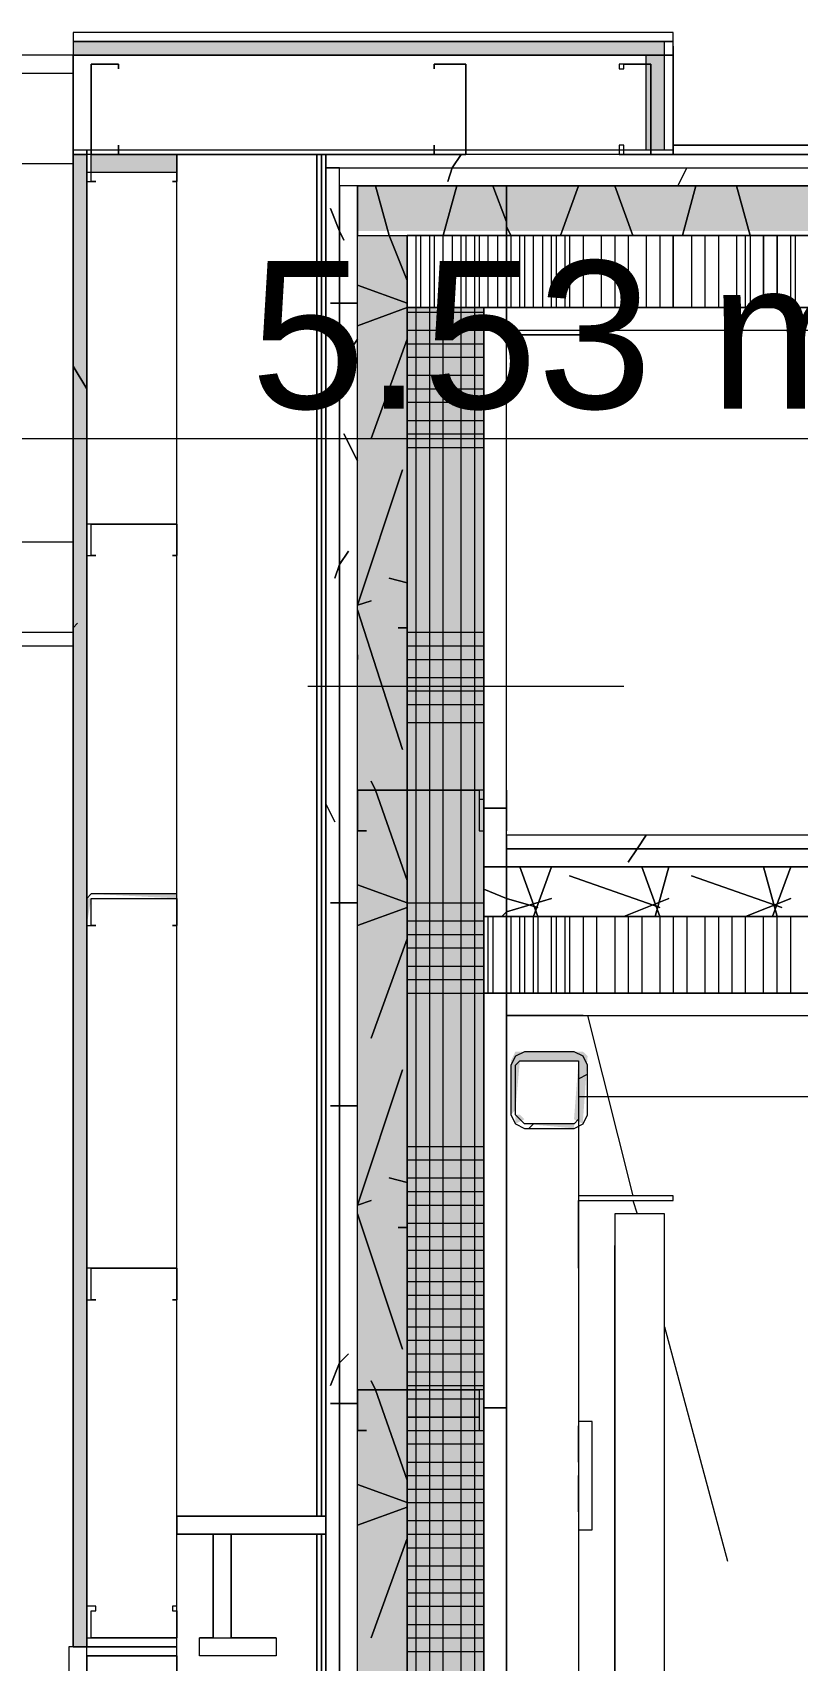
# Model space of a CAD drawing. Header units: metres. Extents: x -2 to 237, y -8 to 52.
# Drawn here: x 38.861 to 39.638, y 32.037 to 33.692 of the extents above; entities that cross this region are included whole.
import ezdxf

# ---------------------------------------------------------------- set-up
doc = ezdxf.new("R2010")
doc.units = ezdxf.units.M
doc.layers.add('HVAC - Ductos', color=5, linetype='Continuous', lineweight=0)
doc.layers.add('PDF2_Text', color=7, linetype='Continuous', lineweight=0)
doc.layers.add('PDF2_Geometry', color=7, linetype='Continuous', lineweight=0, true_color=0xaaaaaa)
doc.layers.add('PDF2_Solid Fills', color=7, linetype='Continuous', lineweight=0, true_color=0xffffff)
doc.styles.add('PDF Helvetica', font='')
doc.styles.get('PDF Helvetica').set_extended_font_data('Helvetica')

msp = doc.modelspace()

# ---------------------------------------------------------------- hatches: boundary and pattern name
at = {"layer": 'PDF2_Solid Fills', "lineweight": 0, "transparency": 33554559}
for points in [[(39.4846, 33.5731), (39.503, 33.5731), (39.503, 33.6832), (38.9022, 33.6832), (38.9022, 33.6694), (39.4846, 33.6694)], [(39.1911, 33.4905), (41.7503, 33.4905), (42.3535, 33.486), (42.3602, 33.486), (42.3602, 33.4905), (42.4107, 33.4905), (42.5105, 33.486), (42.5116, 33.486), (42.5116, 33.5364), (39.1911, 33.5364)], [(41.7503, 33.4905), (42.3535, 33.486), (42.3602, 33.486), (42.3602, 33.4905), (42.4107, 33.4905), (42.4152, 33.486), (42.4152, 33.486), (42.4152, 33.4905), (42.5116, 33.4905), (42.5116, 33.5364), (39.1911, 33.5364), (39.1911, 33.4905)], [(39.2415, 31.7936), (39.2415, 33.4859), (39.1911, 33.4859), (39.1911, 23.4604), (39.2415, 23.4604), (39.2415, 24.8454), (39.2324, 24.85), (39.2415, 24.85), (39.2415, 24.8959), (39.2324, 24.9005), (39.2415, 24.9005), (39.2415, 27.7164), (39.2324, 27.721), (39.2415, 27.721), (39.2415, 28.9318), (39.2324, 28.9364), (39.2415, 28.9364), (39.2415, 28.9776), (39.2324, 28.9776), (39.2278, 28.941), (39.2278, 28.9776), (39.2324, 28.9822), (39.2415, 28.9822), (39.2415, 30.4407), (39.2324, 30.4453), (39.2415, 30.4453), (39.2415, 30.4866), (39.2324, 30.4911), (39.2415, 30.4911), (39.2415, 31.7432), (39.2324, 31.7478), (39.2415, 31.7478), (39.2415, 31.7891), (39.2324, 31.7891), (39.2278, 31.7524), (39.2278, 31.7891), (39.2324, 31.7936)], [(39.2415, 31.7936), (39.2415, 33.4859), (39.1911, 33.4859), (39.1911, 23.4604), (39.2415, 23.4604), (39.2415, 24.8454), (39.2324, 24.85), (39.2415, 24.85), (39.2415, 24.8959), (39.2324, 24.9005), (39.2415, 24.9005), (39.2415, 27.7164), (39.2324, 27.721), (39.2415, 27.721), (39.2415, 28.9318), (39.2324, 28.9364), (39.2415, 28.9364), (39.2415, 28.9776), (39.2324, 28.9776), (39.2278, 28.941), (39.2278, 28.9776), (39.2324, 28.9822), (39.2415, 28.9822), (39.2415, 30.4407), (39.2324, 30.4453), (39.2415, 30.4453), (39.2415, 30.4866), (39.2324, 30.4911), (39.2415, 30.4911), (39.2415, 31.7432), (39.2324, 31.7478), (39.2415, 31.7478), (39.2415, 31.7891), (39.2324, 31.7891), (39.2278, 31.7524), (39.2278, 31.7891), (39.2324, 31.7936)]]:
    msp.add_hatch(color=256, dxfattribs=at).paths.add_polyline_path(points)
h = msp.add_hatch(color=256, dxfattribs=at)
h.paths.add_polyline_path([(38.9159, 32.0505), (38.9159, 33.5685), (38.9022, 33.5685), (38.9022, 32.0505)])
h.paths.add_polyline_path([(39.0076, 33.5502), (39.0076, 33.5685), (38.9205, 33.5685), (38.9205, 33.5502)])
h = msp.add_hatch(color=256, dxfattribs=at)
h.paths.add_polyline_path([(39.2415, 28.9822), (39.2691, 28.9822), (39.2415, 28.9776), (39.2415, 28.9364), (39.2691, 28.9364), (39.2415, 28.9318), (39.2415, 27.721), (39.2691, 27.721), (39.2415, 27.7164), (39.2415, 26.1525), (39.3195, 26.1525), (39.3195, 33.4126), (39.2415, 33.4126), (39.2415, 31.7936), (39.2691, 31.7936), (39.2415, 31.7891), (39.2415, 31.7478), (39.2691, 31.7478), (39.2415, 31.7432), (39.2415, 30.4911), (39.2691, 30.4911), (39.2415, 30.4866), (39.2415, 30.4453), (39.2691, 30.4453), (39.2415, 30.4407)])
h.paths.add_polyline_path([(39.2415, 24.9005), (39.3195, 24.9005), (39.3195, 26.148), (39.2415, 26.148)])
h.paths.add_polyline_path([(39.2691, 24.85), (39.2415, 24.8454), (39.2415, 23.5338), (39.3195, 23.5338), (39.3195, 24.8959), (39.2415, 24.8959), (39.2415, 24.85)])
h = msp.add_hatch(color=256, dxfattribs=at)
h.paths.add_polyline_path([(39.2415, 28.9822), (39.2691, 28.9822), (39.2415, 28.9776), (39.2415, 28.9364), (39.2691, 28.9364), (39.2415, 28.9318), (39.2415, 27.721), (39.2691, 27.721), (39.2415, 27.7164), (39.2415, 26.1525), (39.3195, 26.1525), (39.3195, 33.4126), (39.2415, 33.4126), (39.2415, 31.7936), (39.2691, 31.7936), (39.2415, 31.7891), (39.2415, 31.7478), (39.2691, 31.7478), (39.2415, 31.7432), (39.2415, 30.4911), (39.2691, 30.4911), (39.2415, 30.4866), (39.2415, 30.4453), (39.2691, 30.4453), (39.2415, 30.4407)])
h.paths.add_polyline_path([(39.2415, 24.9005), (39.3195, 24.9005), (39.3195, 26.148), (39.2415, 26.148)])
h.paths.add_polyline_path([(39.2691, 24.85), (39.2415, 24.8454), (39.2415, 23.5338), (39.3195, 23.5338), (39.3195, 24.8959), (39.2415, 24.8959), (39.2415, 24.85)])
h = msp.add_hatch(color=256, dxfattribs=at)
h.paths.add_polyline_path([(39.0076, 32.8118), (39.0076, 32.8164), (38.9205, 32.8164)])
h.paths.add_polyline_path([(38.9205, 32.8118), (38.9159, 32.8118), (38.9159, 32.7843), (38.9159, 32.7843)])
h = msp.add_hatch(color=256, dxfattribs=at)
h.paths.add_polyline_path([(39.3608, 32.5825), (39.4112, 32.5779), (39.4112, 32.5825)])
h.paths.add_polyline_path([(39.3516, 32.5917), (39.3516, 32.5825), (39.3608, 32.5871), (39.3562, 32.5917)])
h.paths.add_polyline_path([(39.425, 32.6513), (39.4204, 32.6558), (39.3516, 32.6558), (39.3471, 32.6467), (39.3471, 32.5917), (39.3516, 32.5963), (39.3562, 32.6467), (39.4158, 32.6467), (39.4112, 32.5871), (39.4204, 32.5825), (39.4204, 32.5871)])

# ---------------------------------------------------------------- linework, layer by layer
at = {"layer": 'HVAC - Ductos', "lineweight": 0}
msp.add_lwpolyline([(36.3935, 33.2796), (42.4015, 33.2796)], dxfattribs=at)
at = {"layer": 'PDF2_Geometry', "lineweight": 0}
for points in [[(38.9022, 33.5731), (38.9205, 33.5731), (39.3012, 33.5731), (39.4846, 33.5731), (39.4892, 33.5731), (39.503, 33.5731), (39.5121, 33.5731), (39.5121, 33.6832), (39.5121, 33.6924), (38.9022, 33.6924)], [(39.5121, 33.6924), (38.9022, 33.6924), (38.9022, 33.6832), (39.5121, 33.6832)], [(39.5121, 33.6694), (39.5121, 33.6832), (38.9022, 33.6832), (38.9022, 33.6694)], [(38.9022, 33.6694), (36.2238, 33.6694), (36.2238, 33.5593), (38.9022, 33.5593)], [(38.9022, 33.5731), (38.9205, 33.5731), (39.3012, 33.5731), (39.4892, 33.5731), (39.5121, 33.5731), (39.5121, 33.6694), (38.9022, 33.6694)], [(38.9481, 33.6602), (38.9205, 33.6602), (38.9205, 33.5731), (38.9205, 33.5685), (38.9481, 33.5685), (38.9481, 33.5777), (38.9481, 33.5685), (38.9205, 33.5685), (38.9205, 33.5731), (38.9205, 33.6602), (38.9481, 33.6602), (38.9481, 33.6556)], [(39.2691, 33.5685), (39.3012, 33.5685), (39.3012, 33.5731), (39.3012, 33.6602), (39.2691, 33.6602), (39.2691, 33.6556), (39.2691, 33.6602), (39.3012, 33.6602), (39.3012, 33.5731), (39.3012, 33.5685), (39.2691, 33.5685), (39.2691, 33.5777)], [(39.4571, 33.5685), (39.4892, 33.5685), (39.4892, 33.5731), (39.4892, 33.6602), (39.4571, 33.6602), (39.4571, 33.6556), (39.4617, 33.6556), (39.4617, 33.6602), (39.4892, 33.6602), (39.4892, 33.5731), (39.4892, 33.5685), (39.4617, 33.5685), (39.4617, 33.5777), (39.4571, 33.5777)], [(38.9022, 32.0505), (38.9159, 32.0505), (38.9159, 33.5685), (38.9022, 33.5685)], [(39.0076, 33.541), (39.0076, 33.5685), (38.9205, 33.5685), (38.9159, 33.5685), (38.9159, 33.541), (38.9251, 33.541), (38.9205, 33.541), (38.9205, 33.5685), (39.0076, 33.5685), (39.0076, 33.541), (39.0031, 33.541)], [(38.9205, 33.5685), (39.0076, 33.5685)], [(39.1498, 32.1835), (39.1498, 33.5685)], [(39.1498, 32.1835), (39.1498, 33.5685)], [(39.1544, 32.1835), (39.1544, 33.5685)], [(39.159, 33.5685), (39.159, 32.1835), (39.159, 33.5685), (39.159, 33.5547)], [(39.159, 33.5547), (42.5758, 33.5547), (42.5758, 33.5685), (39.159, 33.5685)], [(39.1728, 23.3962), (39.1728, 33.5547), (39.159, 33.5547), (39.159, 23.3962)], [(39.1728, 33.5364), (39.1728, 23.41), (39.1911, 23.41), (39.1911, 33.5364)], [(39.1911, 33.5364), (39.1911, 33.5135), (39.1911, 33.5364), (39.3425, 33.5364), (39.3425, 33.4585), (39.3425, 33.5364)], [(39.3425, 33.385), (39.4204, 33.385), (39.3425, 33.385), (39.3425, 33.5364)], [(39.37, 33.5364), (39.3425, 33.5364)], [(39.2415, 33.4126), (39.3425, 33.4126), (39.9203, 33.4126), (40.5303, 33.4126), (41.1403, 33.4126), (41.7503, 33.4126), (42.4107, 33.4126), (42.4336, 33.4126), (42.4336, 33.4859), (42.4107, 33.4859), (41.7503, 33.4859), (41.1403, 33.4859), (40.5303, 33.4859), (39.9203, 33.4859), (39.3425, 33.4859), (39.2415, 33.4859)], [(42.4107, 33.3896), (42.4107, 33.4126), (41.7503, 33.4126), (41.1403, 33.4126), (40.5303, 33.4126), (39.9203, 33.4126), (39.3425, 33.4126), (39.3195, 33.4126), (39.3195, 33.3896), (39.3425, 33.3896)], [(39.3425, 33.3896), (39.3195, 33.3896), (39.3195, 32.8439), (39.3425, 32.8439)], [(39.3425, 32.876), (39.3425, 33.3896), (42.4107, 33.3896), (42.4107, 23.5613), (39.3425, 23.5613), (39.3425, 23.9694), (41.7961, 23.9694), (41.7961, 23.9878), (41.7961, 24.1529), (41.7961, 32.6925), (41.7961, 32.8622), (41.7961, 32.876)], [(39.0076, 33.1604), (39.0076, 33.1925), (38.9205, 33.1925), (38.9159, 33.1925), (38.9159, 33.1604), (38.9251, 33.1604), (38.9205, 33.1604), (38.9205, 33.1925), (39.0076, 33.1925), (39.0076, 33.1604), (39.0031, 33.1604)], [(38.9022, 33.1741), (36.2238, 33.1741), (36.2238, 33.0824), (36.2238, 33.0686), (38.9022, 33.0686)], [(39.3195, 32.8806), (39.3195, 32.9035), (39.3379, 32.9035), (39.3425, 32.9035), (39.3425, 32.9219), (39.3425, 32.8852), (39.3425, 32.8806), (39.3425, 32.8852), (39.3425, 32.8898), (39.3425, 32.8852), (39.3425, 32.8806), (39.3425, 32.8852), (39.3425, 32.9219), (39.3425, 32.9035), (39.3379, 32.9035), (39.3195, 32.9035), (39.3195, 32.9219), (39.3149, 32.9219), (39.1911, 32.9219), (39.1911, 32.8852), (39.1911, 32.8806), (39.2003, 32.8806), (39.1911, 32.8806), (39.1911, 32.8852), (39.1911, 32.9219), (39.3149, 32.9219), (39.3149, 32.8806)], [(39.3425, 32.8622), (41.7961, 32.8622), (41.7961, 32.876), (39.3425, 32.876)], [(39.3425, 32.8439), (41.7823, 32.8439), (41.7823, 32.8622), (39.3425, 32.8622)], [(41.7686, 32.8439), (39.3195, 32.8439), (39.3195, 32.7934), (39.3425, 32.7934), (39.9203, 32.7934), (40.5303, 32.7934), (41.1403, 32.7934), (41.764, 32.7934), (41.7686, 32.7934)], [(39.3425, 32.6925), (39.4204, 32.6925), (39.3425, 32.6925), (39.3425, 32.8439)], [(39.37, 32.8439), (39.3425, 32.8439)], [(39.0076, 32.7843), (39.0076, 32.8118), (39.0076, 32.8164), (38.9205, 32.8164), (38.9159, 32.8118), (38.9159, 32.7843), (38.9251, 32.7843), (38.9205, 32.7843), (38.9205, 32.8118), (39.0076, 32.8118), (39.0076, 32.7843), (39.0031, 32.7843)], [(39.3471, 32.5917), (39.3516, 32.5825), (39.3608, 32.5779), (39.4112, 32.5779), (39.4204, 32.5825), (39.425, 32.5917), (39.425, 32.6421), (39.4204, 32.6513), (39.4112, 32.6558), (39.3608, 32.6558), (39.3516, 32.6513), (39.3471, 32.6421)], [(39.4112, 32.5825), (39.3608, 32.5825), (39.3562, 32.5871), (39.3516, 32.5917), (39.3516, 32.6421), (39.3562, 32.6467), (39.3608, 32.6467), (39.4112, 32.6467), (39.4158, 32.6467), (39.4158, 32.6421), (39.4158, 32.5917), (39.4158, 32.5871)], [(39.4158, 32.61), (39.4158, 29.9086), (41.6035, 29.9086), (41.6035, 32.61), (39.4158, 32.61), (39.4158, 29.9086), (41.6035, 29.9086), (41.6035, 32.61)], [(39.5121, 32.5091), (39.4158, 32.5091), (39.4158, 32.4357), (39.4158, 32.5045), (39.5121, 32.5045)], [(39.4158, 32.4494), (39.4158, 32.4862)], [(39.4158, 32.4862), (39.4158, 32.4494)], [(39.0076, 32.4036), (39.0076, 32.4357), (38.9205, 32.4357), (38.9159, 32.4357), (38.9159, 32.4036), (38.9251, 32.4036), (38.9205, 32.4036), (38.9205, 32.4357), (39.0076, 32.4357), (39.0076, 32.4036), (39.0031, 32.4036)], [(39.3195, 32.2706), (39.3195, 32.2935), (39.3379, 32.2935), (39.3425, 32.2935), (39.3425, 32.3119), (39.3425, 32.2706), (39.3425, 32.2752), (39.3425, 32.2706), (39.3425, 32.3119), (39.3425, 32.2935), (39.3379, 32.2935), (39.3195, 32.2935), (39.3195, 32.3119), (39.3149, 32.3119), (39.1911, 32.3119), (39.1911, 32.2706), (39.2003, 32.2706), (39.1911, 32.2706), (39.1911, 32.3119), (39.3149, 32.3119), (39.3149, 32.2706)], [(39.4296, 32.1697), (39.4296, 32.2798), (39.4158, 32.2798), (39.4158, 32.1697)], [(39.0444, 32.1652), (39.0444, 32.0597), (39.0444, 32.1652), (39.0076, 32.1652), (39.0076, 32.1835), (39.159, 32.1835), (39.0076, 32.1835), (39.0076, 32.1652), (39.0444, 32.1652), (39.0627, 32.1652), (39.0627, 32.0597), (39.1086, 32.0597), (39.1086, 32.0413), (39.0306, 32.0413), (39.0306, 32.0597), (39.1086, 32.0597), (39.1086, 32.0413), (39.0306, 32.0413), (39.0306, 32.0597), (39.0444, 32.0597), (39.0627, 32.0597), (39.0627, 32.1652)], [(39.1544, 31.7432), (39.1544, 32.1652), (39.1544, 31.7432), (39.1498, 31.7432), (39.1544, 31.7432), (39.159, 31.7432), (39.159, 32.1652), (39.159, 31.7432), (39.159, 32.1652), (39.159, 31.7432), (39.1544, 31.7432), (39.1498, 31.7432)], [(39.1498, 31.7432), (39.1498, 32.1652)], [(39.1498, 31.7432), (39.1498, 32.1652)], [(39.159, 31.7432), (39.159, 32.1652)], [(38.9159, 32.0918), (38.9159, 32.0597), (38.9205, 32.0597), (39.0076, 32.0597), (39.0076, 32.0918), (39.0031, 32.0918), (39.0031, 32.0872), (39.0076, 32.0872), (39.0076, 32.0597), (38.9205, 32.0597), (38.9205, 32.0872), (38.9251, 32.0872), (38.9251, 32.0918)], [(38.9159, 32.0505), (39.0076, 32.0505)], [(39.0076, 32.0138), (39.0076, 32.0413), (39.0031, 32.0413), (38.9159, 32.0413), (38.9159, 32.0138), (38.9251, 32.0138), (38.9159, 32.0138), (38.9159, 32.0413), (39.0031, 32.0413), (39.0076, 32.0413), (39.0076, 32.0138), (39.0031, 32.0138)]]:
    msp.add_lwpolyline(points, close=True, dxfattribs=at)
for points in [[(39.503, 33.5731), (39.503, 33.6694), (39.503, 33.6832), (38.9022, 33.6832)], [(39.5121, 33.6786), (39.5121, 33.5685), (42.5895, 33.5685), (42.5895, 33.5777), (42.5987, 33.5777), (43.0894, 33.5777), (43.0894, 33.5685)], [(39.4846, 33.5731), (39.4846, 33.6602), (39.4846, 33.6694), (38.9022, 33.6694)], [(42.5895, 33.5685), (42.5987, 33.5777), (39.5121, 33.5777), (42.5987, 33.5777), (42.5895, 33.5685), (39.5121, 33.5685), (39.5121, 33.6602), (39.5121, 33.674)], [(36.2238, 33.651), (38.9022, 33.651)], [(38.9159, 33.5685), (38.9022, 33.5685), (38.9022, 32.0505), (38.8976, 32.0505), (38.8976, 24.7079), (38.9159, 24.7079), (39.0076, 24.7079)], [(39.0076, 33.5502), (38.9159, 33.5502), (38.9159, 32.0505), (38.9022, 32.0505), (38.9022, 33.5685), (38.9159, 33.5685), (38.9022, 33.5685), (38.9022, 33.5731), (38.9022, 33.5685), (38.9022, 33.5731), (38.9022, 33.5685), (38.9159, 33.5685), (38.9159, 33.5731), (38.9159, 33.5685), (38.9159, 32.0505), (39.0076, 32.0505), (39.0076, 33.5685), (38.9205, 33.5685)], [(38.9022, 32.0505), (38.9022, 33.5685), (38.9022, 32.0505)], [(39.0076, 32.0413), (39.0076, 32.0505), (39.0076, 33.5502), (39.0076, 33.5685), (38.9205, 33.5685)], [(42.4107, 33.5685), (39.159, 33.5685), (39.0076, 33.5685), (38.9205, 33.5685), (39.0076, 33.5685), (39.159, 33.5685), (39.2691, 33.5685)], [(38.9618, 33.5685), (38.9572, 33.5685)], [(39.2691, 33.5685), (39.159, 33.5685), (39.159, 33.3896), (39.159, 23.5613), (39.159, 23.3778), (42.5895, 23.3778), (42.5895, 23.387), (42.5895, 23.3686), (43.1674, 23.3686), (43.1674, 23.387), (42.6216, 23.387), (43.1674, 23.387), (43.1674, 23.3686), (42.5895, 23.3686), (42.5895, 23.387)], [(39.4892, 33.5685), (42.5895, 33.5685), (39.159, 33.5685), (39.159, 33.5547), (39.159, 33.3896), (39.159, 23.5613), (39.159, 23.3962), (39.159, 23.3778), (39.159, 24.4465), (39.159, 23.3778), (42.5895, 23.3778), (42.5895, 23.3962), (42.5895, 23.5613), (42.5895, 33.4447), (42.5895, 23.5017), (43.1353, 23.5017), (43.1353, 23.3962), (43.1353, 23.3778), (42.5941, 23.3778), (42.5941, 23.3962), (42.5941, 23.5017)], [(39.159, 32.1835), (39.159, 33.5685), (39.159, 32.1835)], [(39.159, 32.1835), (39.159, 33.5685), (39.159, 32.1835)], [(39.159, 23.3778), (39.159, 33.5685), (39.159, 23.3778)], [(39.4617, 33.5685), (39.3012, 33.5685)], [(39.4617, 33.5685), (39.3012, 33.5685)], [(42.5895, 33.5685), (42.4107, 33.5685), (39.4892, 33.5685)], [(39.159, 33.5547), (39.159, 33.3896)], [(42.5574, 26.8313), (42.5574, 26.2213), (42.5574, 25.6114), (42.5574, 25.0014), (42.5574, 24.3914), (42.5574, 23.7814), (42.5574, 23.5613), (42.5574, 23.4604), (42.5574, 23.41), (42.4107, 23.41), (39.3425, 23.41), (39.1911, 23.41), (39.1911, 23.4604), (39.1911, 23.5613), (39.1911, 33.3896), (39.1911, 33.4859), (39.1911, 33.5364), (39.8791, 33.5364), (39.1728, 33.5364), (39.1728, 33.5547), (42.5574, 33.5547)], [(42.5895, 33.4447), (42.5758, 33.4447), (42.5758, 23.5613), (42.5758, 23.41), (42.5758, 23.3962), (39.1728, 23.3962), (39.1728, 23.41), (39.1728, 23.5613), (39.1728, 33.3896), (39.1728, 33.5364), (39.1728, 33.5547), (42.4107, 33.5547), (42.5574, 33.5547), (42.5574, 33.5364)], [(39.8791, 33.5364), (39.1911, 33.5364), (39.1911, 33.4859), (39.3425, 33.4859), (39.9203, 33.4859), (40.5303, 33.4859), (41.1403, 33.4859), (41.7503, 33.4859), (42.4107, 33.4859), (42.5116, 33.4859), (42.5116, 33.5364), (41.7503, 33.5364)], [(39.1911, 23.4604), (39.1911, 33.4859), (39.2415, 33.4859), (39.2415, 32.9219), (39.2415, 32.3119), (39.2415, 31.7936)], [(39.3195, 31.147), (39.3195, 31.7432), (39.3195, 33.4126), (39.2415, 33.4126), (39.2415, 32.9219), (39.2415, 32.3119), (39.2415, 31.7936), (39.2415, 32.3119), (39.2415, 32.9219), (39.2415, 33.3896), (39.2415, 33.4126), (39.2415, 33.4859), (39.3425, 33.4859), (39.9203, 33.4859), (40.5303, 33.4859), (41.1403, 33.4859), (41.7503, 33.4859), (42.4107, 33.4859), (42.4336, 33.4859), (42.5116, 33.4859), (42.5116, 32.9356), (42.5116, 32.3257), (42.5116, 31.7157), (42.5116, 31.1057)], [(39.3195, 32.7934), (39.3195, 32.8439), (39.3195, 33.3896), (39.3195, 33.4126), (39.3425, 33.4126), (39.9203, 33.4126), (40.5303, 33.4126), (41.1403, 33.4126), (41.7503, 33.4126), (42.4107, 33.4126), (42.4336, 33.4126), (42.4336, 32.9173)], [(38.6729, 33.0824), (38.9022, 33.0824)], [(39.4617, 33.0274), (39.1407, 33.0274)], [(39.2049, 32.9219), (39.2095, 32.9219)], [(39.3149, 32.9127), (39.3195, 32.9127)], [(39.3425, 32.876), (39.3425, 32.8622)], [(41.7686, 24.1529), (41.7686, 32.6925), (41.7686, 32.7934), (41.7686, 32.8439), (39.3425, 32.8439), (39.3425, 32.8622), (41.7823, 32.8622), (41.7823, 32.8439), (41.7823, 32.6925), (41.7823, 24.1529)], [(41.7181, 31.0323), (41.7181, 31.6423), (41.7181, 32.2523), (41.7181, 32.6925), (41.7181, 32.7155), (41.7181, 32.7934), (41.1403, 32.7934), (40.5303, 32.7934), (39.9203, 32.7934), (39.3425, 32.7934), (39.3195, 32.7934), (39.3195, 32.8439), (39.3425, 32.8439)], [(41.5622, 32.4862), (41.6126, 32.6925), (41.6402, 32.6925), (41.6402, 24.1575), (41.6402, 32.6925), (41.6402, 32.7155), (41.1311, 32.7155), (41.7181, 32.7155), (41.7181, 32.7934), (41.1403, 32.7934), (40.5303, 32.7934), (39.9203, 32.7934), (39.3425, 32.7934), (39.3195, 32.7934), (39.3195, 32.7155), (39.3425, 32.7155), (39.8883, 32.7155), (39.3425, 32.7155), (39.3425, 32.6925), (41.6402, 32.6925), (41.6402, 32.7155), (41.1311, 32.7155)], [(39.8883, 32.7155), (39.3425, 32.7155), (39.3195, 32.7155), (39.3195, 31.7432), (39.3195, 31.147), (39.3195, 31.7432), (39.3195, 32.7155), (39.3425, 32.7155), (39.3425, 31.8212)], [(39.3425, 31.8212), (39.3425, 32.6925), (41.6126, 32.6925)], [(39.425, 32.6925), (39.4709, 32.5091)], [(39.4158, 32.6283), (39.425, 32.6329)], [(39.3654, 32.5779), (39.37, 32.5825)], [(39.4709, 32.5045), (39.4755, 32.4908)], [(39.503, 31.9633), (39.503, 31.6607), (39.503, 32.4908), (39.4526, 32.4908), (39.4526, 31.6652), (39.4526, 31.9817), (39.4066, 31.9817), (39.4066, 31.9312)], [(39.4158, 32.4862), (39.4158, 32.4494), (39.4158, 32.4862)], [(39.4158, 32.4494), (39.4158, 32.4862)], [(39.4158, 32.4494), (39.4158, 32.4862)], [(39.4066, 31.89), (39.4066, 31.9817), (39.4526, 31.9817), (39.4526, 32.4586)], [(39.503, 31.9771), (39.503, 31.6607), (39.503, 32.4586)], [(39.503, 32.3761), (39.5672, 32.1376)], [(39.4158, 32.2798), (39.4158, 32.1697)], [(39.4158, 32.2431), (39.4158, 32.2385), (39.4158, 32.2431), (39.4158, 32.2706), (39.4158, 32.2752), (39.4158, 32.2706)], [(39.4158, 32.1926), (39.4158, 32.188), (39.4158, 32.1926), (39.4158, 32.2202), (39.4158, 32.2247), (39.4158, 32.2202)], [(39.159, 32.1835), (39.0076, 32.1835), (39.159, 32.1835)], [(39.159, 32.1835), (39.159, 32.1652), (39.0627, 32.1652), (39.159, 32.1652)], [(39.0444, 32.1652), (39.0444, 32.0597), (39.0444, 32.1652)], [(39.0306, 32.0597), (39.0444, 32.0597), (39.0306, 32.0597)], [(39.1086, 32.0597), (39.0627, 32.0597), (39.1086, 32.0597)], [(39.0076, 24.6895), (38.9159, 24.6895), (38.9159, 23.2632), (38.9022, 23.2632), (39.0076, 23.2632), (38.9159, 23.2632), (38.9022, 23.2632), (38.9022, 23.3778), (38.9022, 23.2861), (38.9022, 23.2723), (38.9022, 23.2632), (38.9022, 24.7079), (38.9159, 24.7079), (39.0076, 24.7079), (38.9159, 24.7079), (38.9159, 32.0505), (38.9022, 32.0505)]]:
    msp.add_lwpolyline(points, dxfattribs=at)
at = {"layer": 'PDF2_Geometry', "color": 254, "lineweight": 0, "true_color": 0xeaeaea}
for points in [[(39.2874, 33.5547), (39.2966, 33.5685), (39.2874, 33.5547), (39.2828, 33.541)], [(39.5167, 33.5364), (39.5259, 33.5547)], [(39.1636, 33.5135), (39.1728, 33.4905), (39.1774, 33.4813), (39.1728, 33.4905)], [(39.5121, 33.4126), (39.5121, 33.4859)], [(39.6039, 33.4859), (39.6039, 33.4126)], [(39.6177, 33.4859), (39.6177, 33.4126)], [(39.1728, 33.4172), (39.1636, 33.4172), (39.1728, 33.4172), (39.1911, 33.4172)], [(39.1819, 33.3667), (39.1911, 33.3805)], [(39.1774, 33.2842), (39.1911, 33.2567)], [(39.1682, 33.1374), (39.1728, 33.1512), (39.1819, 33.165), (39.1728, 33.1512)], [(39.1911, 33.0594), (39.1911, 33.0548)], [(39.159, 32.9081), (39.1682, 32.8898)], [(39.4755, 32.8622), (39.4846, 32.876), (39.4755, 32.8622), (39.4663, 32.8485)], [(39.1728, 32.8072), (39.1636, 32.8072), (39.1728, 32.8072), (39.1911, 32.8072)], [(39.1728, 32.6008), (39.1636, 32.6008), (39.1728, 32.6008), (39.1911, 32.6008)], [(39.1636, 32.3165), (39.1728, 32.3394), (39.1819, 32.3486), (39.1728, 32.3394)], [(39.1728, 32.2981), (39.1636, 32.2981), (39.1728, 32.2981), (39.1911, 32.2981)], [(39.3149, 32.2843), (39.2415, 32.2843)]]:
    msp.add_lwpolyline(points, close=True, dxfattribs=at)
at = {"layer": 'PDF2_Geometry', "color": 254, "lineweight": 0, "true_color": 0xd2d2d2}
for points in [[(39.4709, 33.5685), (39.4755, 33.5685)], [(38.971, 33.1925), (38.9755, 33.1925)], [(38.9664, 32.0597), (38.971, 32.0597)]]:
    msp.add_lwpolyline(points, dxfattribs=at)
at = {"layer": 'PDF2_Geometry', "color": 254, "lineweight": 0, "true_color": 0xdddddd}
for points in [[(39.2095, 33.5364), (39.2232, 33.4859), (39.2415, 33.4402), (39.2232, 33.4859)], [(39.292, 33.5364), (39.2783, 33.4859)], [(39.3287, 33.5364), (39.3425, 33.4997)], [(39.4158, 33.5364), (39.3975, 33.4859)], [(39.4526, 33.5364), (39.4709, 33.4859)], [(39.5351, 33.5364), (39.5213, 33.4859)], [(39.5763, 33.5364), (39.5901, 33.4859)], [(39.3425, 33.4951), (39.3471, 33.4859)], [(39.1911, 33.4356), (39.2415, 33.4172)], [(39.2415, 33.4126), (39.1911, 33.3942)], [(39.2415, 33.3805), (39.2049, 33.2796)], [(39.2369, 33.2475), (39.1911, 33.1099), (39.2049, 33.1145), (39.1911, 33.1099)], [(39.2232, 33.1374), (39.2415, 33.1328)], [(39.1911, 33.1053), (39.2369, 32.9631)], [(39.2415, 33.087), (39.2324, 33.087)], [(39.2049, 32.931), (39.2095, 32.9219), (39.2415, 32.8301), (39.2095, 32.9219)], [(39.3562, 32.8439), (39.3746, 32.7934)], [(39.3883, 32.8439), (39.37, 32.7934)], [(39.4066, 32.8347), (39.4984, 32.8026)], [(39.48, 32.8439), (39.4984, 32.7934)], [(39.5075, 32.8439), (39.4938, 32.7934)], [(39.5305, 32.8347), (39.6223, 32.8026)], [(39.6039, 32.8439), (39.6177, 32.7934)], [(39.6314, 32.8439), (39.6131, 32.7934)], [(39.1911, 32.8255), (39.2415, 32.8072)], [(39.3195, 32.821), (39.3425, 32.8118), (39.3746, 32.8026), (39.3425, 32.8118)], [(39.2415, 32.8026), (39.1911, 32.7843)], [(39.3883, 32.8118), (39.3425, 32.798), (39.3379, 32.7934), (39.3425, 32.798)], [(39.5075, 32.8118), (39.4617, 32.7934)], [(39.6314, 32.8118), (39.5855, 32.7934)], [(39.2415, 32.7705), (39.2049, 32.6696)], [(39.2369, 32.6375), (39.1911, 32.4999), (39.2049, 32.5045), (39.1911, 32.4999)], [(39.2232, 32.5274), (39.2415, 32.5229)], [(39.1911, 32.4908), (39.2369, 32.3532)], [(39.2415, 32.477), (39.2324, 32.477)], [(39.2049, 32.3211), (39.2095, 32.3119), (39.2415, 32.2202), (39.2095, 32.3119)], [(39.1911, 32.2156), (39.2415, 32.1972)], [(39.2415, 32.1926), (39.1911, 32.1743)], [(39.2415, 32.1606), (39.2049, 32.0597)]]:
    msp.add_lwpolyline(points, close=True, dxfattribs=at)
at = {"layer": 'PDF2_Geometry', "color": 254, "lineweight": 0, "true_color": 0xeaeaea}
for points in [[(39.2415, 33.4859), (39.2415, 33.4126)], [(39.2507, 31.7936), (39.2507, 33.4126), (39.2507, 33.4859)], [(39.2553, 33.4859), (39.2553, 33.4126)], [(39.2645, 31.7936), (39.2645, 33.4126), (39.2645, 33.4859)], [(39.2691, 33.4859), (39.2691, 33.4126)], [(39.2783, 31.1149), (39.2783, 31.7432), (39.2783, 32.3119), (39.2783, 32.9219), (39.2783, 33.4126), (39.2783, 33.4859)], [(39.2874, 33.4859), (39.2874, 33.4126)], [(39.2966, 31.1149), (39.2966, 31.7432), (39.2966, 32.3119), (39.2966, 32.9219), (39.2966, 33.4126), (39.2966, 33.4859)], [(39.3012, 33.4859), (39.3012, 33.4126)], [(39.3103, 31.1149), (39.3103, 31.7432), (39.3103, 32.3119), (39.3103, 32.9219), (39.3103, 33.4126), (39.3103, 33.4859)], [(39.3149, 33.4859), (39.3149, 33.4126)], [(39.3241, 33.4126), (39.3241, 33.4859)], [(39.3333, 33.4859), (39.3333, 33.4126)], [(39.3425, 33.4126), (39.3425, 33.4859)], [(39.3471, 33.4859), (39.3471, 33.4126)], [(39.3562, 33.4126), (39.3562, 33.4859)], [(39.3608, 33.4859), (39.3608, 33.4126)], [(39.37, 33.4126), (39.37, 33.4859)], [(39.3792, 33.4859), (39.3792, 33.4126)], [(39.3883, 33.4126), (39.3883, 33.4859)], [(39.3929, 33.4859), (39.3929, 33.4126)], [(39.4021, 33.4126), (39.4021, 33.4859)], [(39.4066, 33.4859), (39.4066, 33.4126)], [(39.4204, 33.4859), (39.4204, 33.4126)], [(39.4388, 33.4859), (39.4388, 33.4126)], [(39.4526, 33.4859), (39.4526, 33.4126)], [(39.4663, 33.4859), (39.4663, 33.4126)], [(39.4846, 33.4859), (39.4846, 33.4126)], [(39.4984, 33.4859), (39.4984, 33.4126)], [(39.5305, 33.4859), (39.5305, 33.4126)], [(39.5443, 33.4859), (39.5443, 33.4126)], [(39.558, 33.4859), (39.558, 33.4126)], [(39.5763, 33.4859), (39.5763, 33.4126)], [(39.5855, 33.4126), (39.5855, 33.4859)], [(39.5901, 33.4859), (39.5901, 33.4126)], [(39.6314, 33.4126), (39.6314, 33.4859)], [(39.636, 33.4859), (39.636, 33.4126)], [(39.2415, 33.408), (39.3195, 33.408)], [(39.2415, 33.3896), (39.3195, 33.3896)], [(39.2415, 33.3759), (39.3195, 33.3759)], [(39.2415, 33.3622), (39.3195, 33.3622)], [(39.2415, 33.3438), (39.3195, 33.3438)], [(39.2415, 33.33), (39.3195, 33.33)], [(39.2415, 33.3163), (39.3195, 33.3163)], [(39.2415, 33.2979), (39.3195, 33.2979)], [(39.2415, 33.2842), (39.3195, 33.2842)], [(39.2415, 33.2705), (39.3195, 33.2705)], [(39.2415, 33.0824), (39.3195, 33.0824)], [(39.2415, 33.0686), (39.3195, 33.0686)], [(39.2415, 33.0548), (39.3195, 33.0548)], [(39.2415, 33.0365), (39.3195, 33.0365)], [(39.2415, 33.0228), (39.3195, 33.0228)], [(39.2415, 33.009), (39.3195, 33.009)], [(39.2415, 32.9907), (39.3195, 32.9907)], [(39.2415, 32.8072), (39.3195, 32.8072)], [(39.2415, 32.7888), (39.3195, 32.7888)], [(39.3241, 32.7155), (39.3241, 32.7934)], [(39.3287, 32.7934), (39.3287, 32.7155)], [(39.3425, 32.7155), (39.3425, 32.7934)], [(39.3471, 32.7934), (39.3471, 32.7155)], [(39.3562, 32.7155), (39.3562, 32.7934)], [(39.3608, 32.7934), (39.3608, 32.7155)], [(39.37, 32.7155), (39.37, 32.7934)], [(39.3746, 32.7934), (39.3746, 32.7155)], [(39.3883, 32.7155), (39.3883, 32.7934)], [(39.3929, 32.7934), (39.3929, 32.7155)], [(39.4021, 32.7155), (39.4021, 32.7934)], [(39.4066, 32.7934), (39.4066, 32.7155)], [(39.4204, 32.7934), (39.4204, 32.7155)], [(39.4342, 32.7934), (39.4342, 32.7155)], [(39.4526, 32.7934), (39.4526, 32.7155)], [(39.4663, 32.7934), (39.4663, 32.7155)], [(39.48, 32.7934), (39.48, 32.7155)], [(39.4984, 32.7934), (39.4984, 32.7155)], [(39.5121, 32.7934), (39.5121, 32.7155)], [(39.5259, 32.7934), (39.5259, 32.7155)], [(39.5443, 32.7934), (39.5443, 32.7155)], [(39.558, 32.7934), (39.558, 32.7155)], [(39.5717, 32.7934), (39.5717, 32.7155)], [(39.5855, 32.7155), (39.5855, 32.7934)], [(39.6039, 32.7155), (39.6039, 32.7934)], [(39.6177, 32.7155), (39.6177, 32.7934)], [(39.6314, 32.7155), (39.6314, 32.7934)], [(39.2415, 32.7751), (39.3195, 32.7751)], [(39.2415, 32.7614), (39.3195, 32.7614)], [(39.2415, 32.743), (39.3195, 32.743)], [(39.2415, 32.7292), (39.3195, 32.7292)], [(39.2415, 32.7155), (39.3195, 32.7155)], [(39.2415, 32.5595), (39.3195, 32.5595)], [(39.2415, 32.5458), (39.3195, 32.5458)], [(39.2415, 32.5274), (39.3195, 32.5274)], [(39.2415, 32.5137), (39.3195, 32.5137)], [(39.2415, 32.4999), (39.3195, 32.4999)], [(39.2415, 32.4816), (39.3195, 32.4816)], [(39.2415, 32.4678), (39.3195, 32.4678)], [(39.2415, 32.454), (39.3195, 32.454)], [(39.2415, 32.4357), (39.3195, 32.4357)], [(39.2415, 32.422), (39.3195, 32.422)], [(39.2415, 32.4082), (39.3195, 32.4082)], [(39.2415, 32.3944), (39.3195, 32.3944)], [(39.2415, 32.3761), (39.3195, 32.3761)], [(39.2415, 32.3623), (39.3195, 32.3623)], [(39.2415, 32.3486), (39.3195, 32.3486)], [(39.2415, 32.3303), (39.3195, 32.3303)], [(39.2415, 32.3165), (39.3195, 32.3165)], [(39.2415, 32.3027), (39.3195, 32.3027)], [(39.2415, 32.2706), (39.3195, 32.2706)], [(39.2415, 32.2569), (39.3195, 32.2569)], [(39.2415, 32.2385), (39.3195, 32.2385)], [(39.2415, 32.2247), (39.3195, 32.2247)], [(39.2415, 32.211), (39.3195, 32.211)], [(39.2415, 32.1972), (39.3195, 32.1972)], [(39.2415, 32.1789), (39.3195, 32.1789)], [(39.2415, 32.1652), (39.3195, 32.1652)], [(39.2415, 32.1514), (39.3195, 32.1514)], [(39.2415, 32.133), (39.3195, 32.133)], [(39.2415, 32.1192), (39.3195, 32.1192)], [(39.2415, 32.1055), (39.3195, 32.1055)], [(39.2415, 32.0918), (39.3195, 32.0918)], [(39.2415, 32.0734), (39.3195, 32.0734)], [(39.2415, 32.0597), (39.3195, 32.0597)], [(39.2415, 32.0459), (39.3195, 32.0459)]]:
    msp.add_lwpolyline(points, dxfattribs=at)
at = {"layer": 'PDF2_Geometry', "color": 7, "lineweight": 0, "true_color": 0xffffff}
for points in [[(38.9022, 33.353), (38.9159, 33.33)], [(38.9022, 33.087), (38.9067, 33.0916)], [(38.9159, 32.3119), (38.9159, 32.3073)]]:
    msp.add_lwpolyline(points, close=True, dxfattribs=at)

# ---------------------------------------------------------------- texts
at = {"layer": 'PDF2_Text', "lineweight": 0, "insert": (39.0824, 33.384), "char_height": 0.15017, "attachment_point": 4, "style": 'PDF Helvetica'}
msp.add_mtext('5.53 m', dxfattribs=at)

doc.saveas('drawing.dxf')
